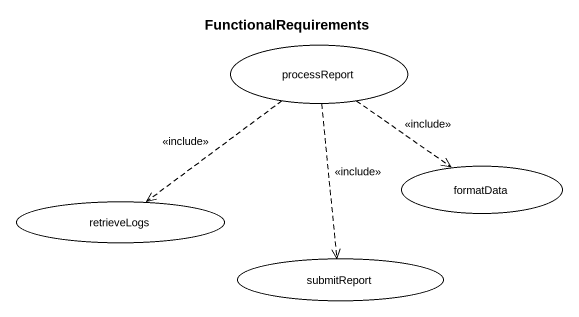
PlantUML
@startuml
title FunctionalRequirements
usecase processReport
usecase retrieveLogs
usecase formatData
usecase submitReport
processReport ..> retrieveLogs : <<include>>
processReport ..> formatData : <<include>>
processReport ..> submitReport : <<include>>
@enduml
